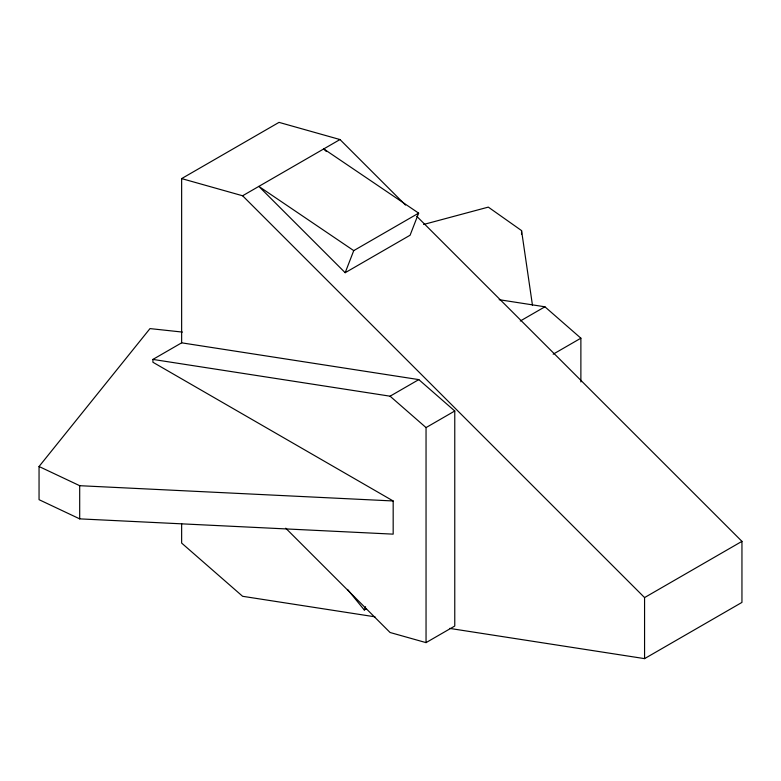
<?xml version="1.0" encoding="UTF-8"?>
<svg xmlns="http://www.w3.org/2000/svg" width="781" height="781" viewBox="0 0 781 781"><rect width="100%" height="100%" fill="white"/><g stroke="black" fill="none" stroke-linecap="round" stroke-linejoin="round"><path stroke-width="1.17" d="M285.729 528.19L390.08 632.503L426.045 642.626L454.767 626.04L454.767 411.001L418.801 379.605L181.641 342.83L152.92 359.416L152.92 362.257L393.175 500.972L393.175 534.145L79.691 518.867L39.05 499.674L39.05 466.501L149.991 328.596L182.403 332.081M353.744 250.623L258.843 186.395L345.182 272.706L353.744 250.623L418.655 213.145L323.754 148.917L326.312 151.485M418.655 213.145L410.093 235.227L345.182 272.706M347.535 589.411L364.288 609.99L365.567 606.691M181.641 342.83L181.641 178.595L279.022 122.373L339.989 139.545L405.544 205.081M181.641 178.595L242.608 195.767L339.989 139.545M152.92 359.416L390.08 396.192L418.801 379.605M520.292 321.011L544.913 306.796L580.879 338.193L580.879 381.929M426.045 642.626L426.045 427.588L454.767 411.001M553.173 354.183L580.879 338.193M364.288 609.99L366.338 608.809M449.602 628.393L644.569 658.627L644.569 597.582L741.95 541.36L416.751 216.288M644.569 658.627L741.95 602.405L741.95 541.36M423.595 224.479L488.31 207.121L521.552 230.59L532.486 305.4M39.05 466.501L79.691 485.694L393.175 500.972M499.166 299.699L544.913 306.796M374.987 616.824L242.608 596.293L181.641 543.078L181.641 523.612M390.08 396.192L426.045 427.588M242.608 195.767L644.569 597.582M521.552 230.59L521.552 234.144M79.691 485.694L79.691 518.867"/></g></svg>
